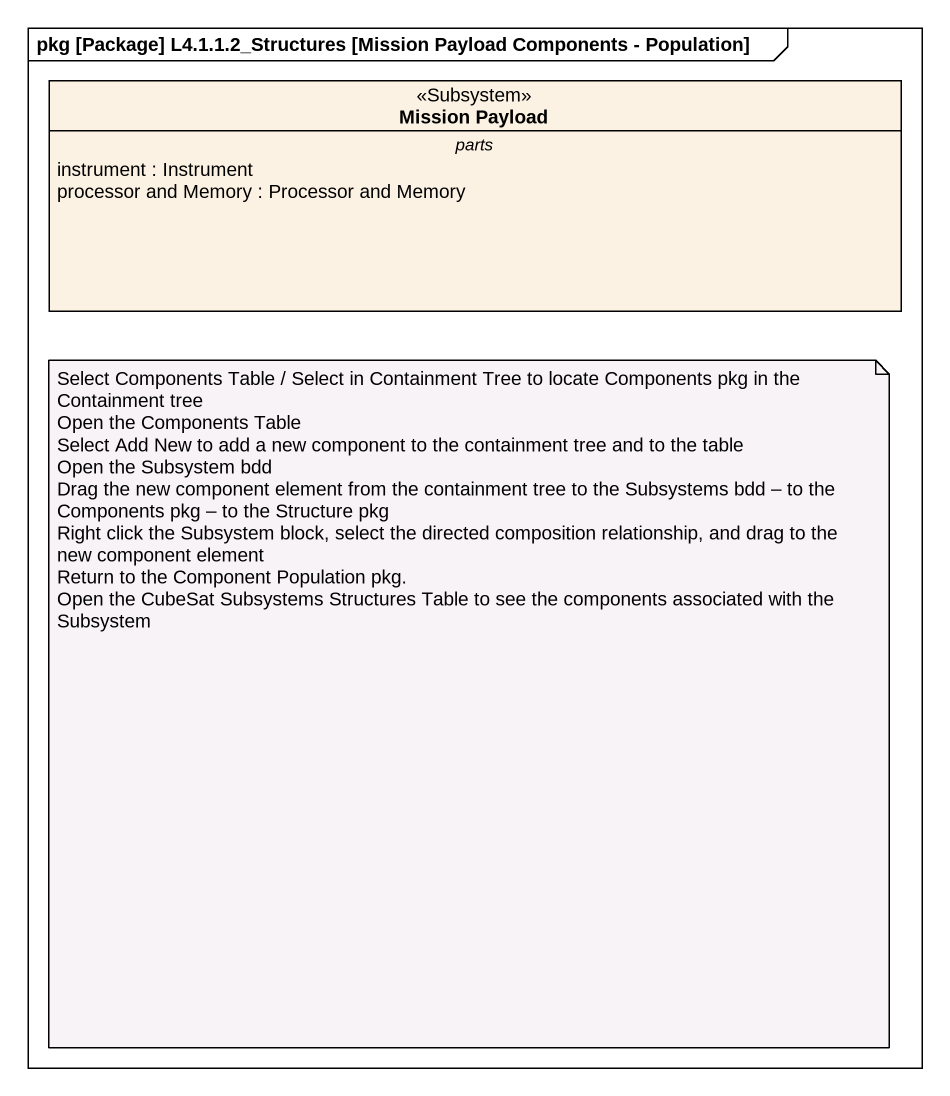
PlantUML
@startuml
mainframe pkg [Package] L4.1.1.2_Structures [Mission Payload Components - Population]
hide circle
hide empty members
class "Mission Payload" as Mission_Payload <<Subsystem>> {
  -- parts --
  instrument : Instrument
  processor and Memory : Processor and Memory
}
note as N1
  Select Components Table / Select in Containment Tree to locate Components pkg in the Containment tree
  Open the Components Table
  Select Add New to add a new component to the containment tree and to the table
  Open the Subsystem bdd
  Drag the new component element from the containment tree to the Subsystems bdd – to the Components pkg – to the Structure pkg
  Right click the Subsystem block, select the directed composition relationship, and drag to the new component element
  Return to the Component Population pkg.
  Open the CubeSat Subsystems Structures Table to see the components associated with the Subsystem
end note
@enduml
